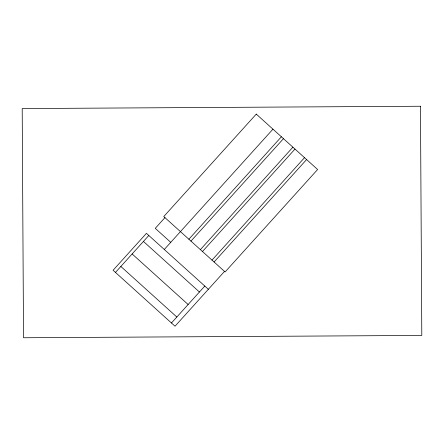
<?xml version="1.0" encoding="UTF-8"?>
<svg xmlns="http://www.w3.org/2000/svg" width="444" height="444" viewBox="0 0 444 444"><rect width="100%" height="100%" fill="white"/><g stroke="black" fill="none" stroke-linecap="round" stroke-linejoin="round"><path stroke-width="0.67" d="M115.468 272.416L148.812 235.492M164.952 217.621L155.267 228.344L170.757 242.33M164.302 249.478L272.949 129.165M188.872 239.227L281.385 136.785M190.959 241.109L283.472 138.667M200.388 249.628L292.901 147.18M202.475 251.509L294.988 149.067M212.004 260.112L304.517 157.67M214.086 261.999L306.599 159.551M171.456 322.977L204.801 286.053M224.509 271.412L175.025 326.207L113.087 270.268L146.431 233.339L208.375 289.277M143.434 241.447L199.423 292.008M132.14 253.957L188.128 304.512M120.846 266.461L176.834 317.022M256.271 114.102L163.758 216.544L225.108 271.95L317.621 169.503L256.271 114.102M420.457 106.244L22.2 108.564L23.532 337.756L421.8 335.436L420.457 106.244"/></g></svg>
